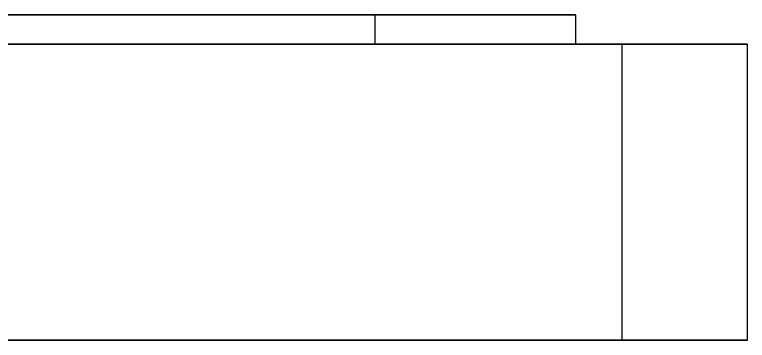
# Model space of a CAD drawing. Header units: millimetres. Extents: x -180 to 1414, y -663 to 972.
# Drawn here: x 106.62 to 121.48, y 830 to 836.6 of the extents above; entities that cross this region are included whole.
import ezdxf

# ---------------------------------------------------------------- set-up
doc = ezdxf.new("R2010")
doc.units = ezdxf.units.MM
doc.layers.add('FRONT', color=8, linetype='Continuous')

msp = doc.modelspace()

# ---------------------------------------------------------------- linework, layer by layer
at = {"layer": 'FRONT'}
for p, q in [((95.318, 836.6), (113.929, 836.6)), ((118.002, 836.6), (105.5, 836.6)), ((113.929, 836), (113.929, 836.6)), ((113.929, 836.6), (118.002, 836.6)), ((118.002, 836), (118.002, 836.6)), ((106.773, 836), (74.953, 836)), ((94.045, 836), (118.935, 836)), ((95.318, 836), (113.929, 836)), ((118.002, 836), (105.5, 836)), ((121.481, 836), (106.773, 836)), ((113.929, 836), (118.002, 836)), ((118.935, 836), (118.935, 830)), ((118.935, 836), (121.481, 836)), ((121.481, 830), (121.481, 836)), ((106.773, 830), (74.953, 830)), ((94.045, 830), (118.935, 830)), ((121.481, 830), (106.773, 830)), ((118.935, 830), (121.481, 830))]:
    msp.add_line(p, q, dxfattribs=at)

doc.saveas('drawing.dxf')
